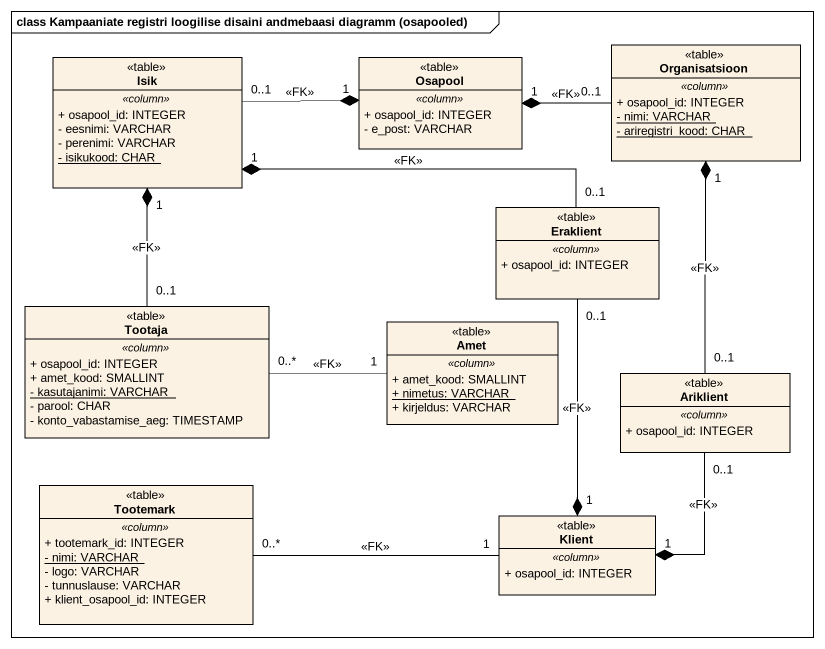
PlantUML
@startuml
mainframe class Kampaaniate registri loogilise disaini andmebaasi diagramm (osapooled)
hide circle
hide empty members
skinparam classAttributeIconSize 0
class Isik <<table>> {
  .. <<column>> ..
  + osapool_id: INTEGER
  - eesnimi: VARCHAR
  - perenimi: VARCHAR
  {static} - isikukood: CHAR
}
class Osapool <<table>> {
  .. <<column>> ..
  + osapool_id: INTEGER
  - e_post: VARCHAR
}
class Organisatsioon <<table>> {
  .. <<column>> ..
  + osapool_id: INTEGER
  {static} - nimi: VARCHAR
  {static} - ariregistri_kood: CHAR
}
class Eraklient <<table>> {
  .. <<column>> ..
  + osapool_id: INTEGER
}
class Tootaja <<table>> {
  .. <<column>> ..
  + osapool_id: INTEGER
  + amet_kood: SMALLINT
  {static} - kasutajanimi: VARCHAR
  - parool: CHAR
  - konto_vabastamise_aeg: TIMESTAMP
}
class Amet <<table>> {
  .. <<column>> ..
  + amet_kood: SMALLINT
  {static} + nimetus: VARCHAR
  + kirjeldus: VARCHAR
}
class Ariklient <<table>> {
  .. <<column>> ..
  + osapool_id: INTEGER
}
class Tootemark <<table>> {
  .. <<column>> ..
  + tootemark_id: INTEGER
  {static} - nimi: VARCHAR
  - logo: VARCHAR
  - tunnuslause: VARCHAR
  + klient_osapool_id: INTEGER
}
class Klient <<table>> {
  .. <<column>> ..
  + osapool_id: INTEGER
}
Isik "0..1" -right-* "1" Osapool : <<FK>>
Organisatsioon "0..1" -left-* "1" Osapool : <<FK>>
Eraklient "0..1" -left-* "1" Isik : <<FK>>
Eraklient "0..1" --* "1" Klient : <<FK>>
Tootaja "0..1" -up-* "1" Isik : <<FK>>
Tootaja "0..*" -right- "1" Amet : <<FK>>
Ariklient "0..1" -up-* "1" Organisatsioon : <<FK>>
Ariklient "0..1" --* "1" Klient : <<FK>>
Tootemark "0..*" -right- "1" Klient : <<FK>>
@enduml
